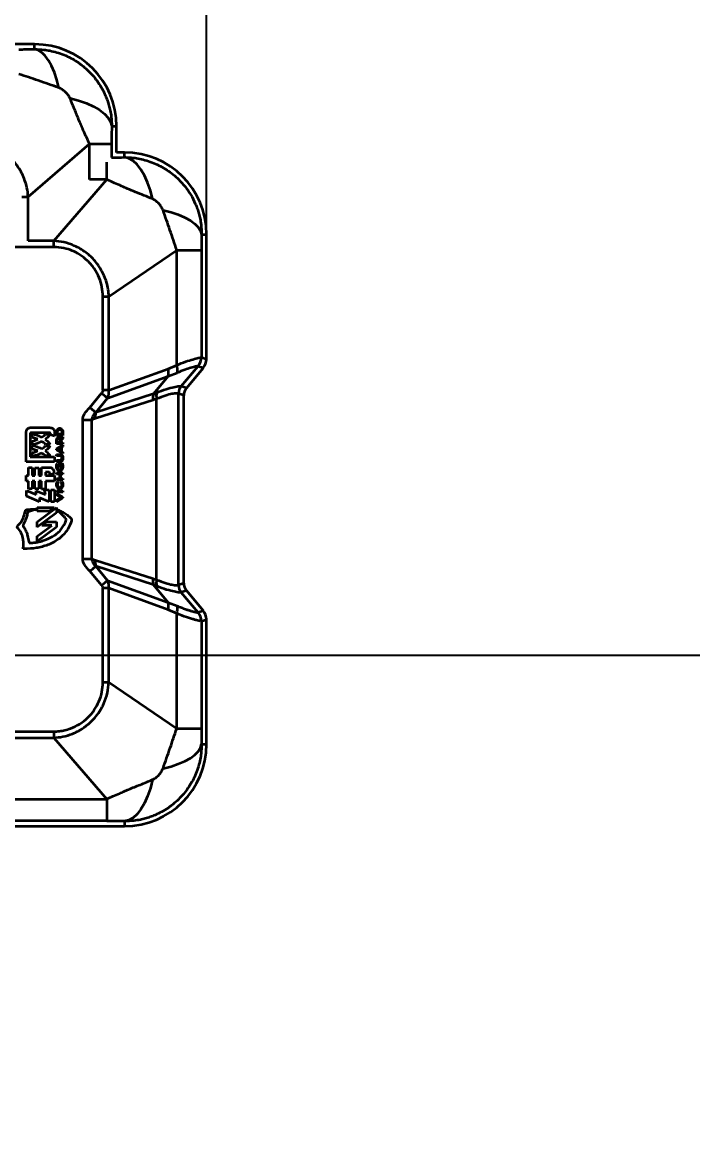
# Model space of a CAD drawing. Header units: millimetres. Extents: x 0 to 420, y 0 to 297.
# Drawn here: x 332.411 to 333.883, y 173.122 to 175.582 of the extents above; entities that cross this region are included whole.
import ezdxf

# ---------------------------------------------------------------- set-up
doc = ezdxf.new("R2010")
doc.units = ezdxf.units.MM
doc.layers.add('尺寸线层', color=150, linetype='Continuous')
doc.styles.add('SLDTEXTSTYLE2', font='TXT', dxfattribs={"width": 0.7})
doc.dimstyles.new('SLDDIMSTYLE0', dxfattribs={"dimtxt": 3.5, "dimasz": 3.302, "dimexe": 0, "dimexo": 0.0625, "dimgap": 0.875, "dimtad": 1, "dimdec": 1, "dimlfac": 100, "dimrnd": 1e-09, "dimzin": 12, "dimdsep": 46, "dimtxsty": 'SLDTEXTSTYLE2', "dimsah": 1, "dimcen": 0.09, "dimadec": 0, "dimazin": 3, "dimtfac": 1, "dimtdec": 3, "dimtofl": 0, "dimtmove": 0, "dimatfit": 3, "dimfxl": 0, "dimfrac": 2, "dimtolj": 1, "dimtzin": 12, "dimarcsym": 0})

# ---------------------------------------------------------------- blocks, each defined once
blk = doc.blocks.new('_D')
at = {"layer": '尺寸线层'}
for p, q in [((291.9431, 202.6412), (364.6876, 202.6412)), ((363.6876, 202.6412), (363.6876, 128.5802)), ((326.1167, 128.5802), (364.6876, 128.5802))]:
    blk.add_line(p, q, dxfattribs=at)
for points in [[(363.6876, 202.6412), (363.1796, 199.3392), (364.1956, 199.3392)], [(363.6876, 128.5802), (364.1956, 131.8822), (363.1796, 131.8822)]]:
    blk.add_solid(points, dxfattribs=at)
at = {"layer": '尺寸线层', "insert": (359.1758, 158.5376), "char_height": 3.5, "attachment_point": 1, "rotation": 90, "style": 'SLDTEXTSTYLE2'}
blk.add_mtext('7406.11', dxfattribs=at)
blk = doc.blocks.new('_D_1')
at = {"layer": '尺寸线层'}
for p, q in [((326.467, 174.1922), (355.2968, 174.1922)), ((354.2968, 174.1922), (354.2968, 152.1922)), ((325.3789, 152.1922), (355.2968, 152.1922))]:
    blk.add_line(p, q, dxfattribs=at)
for points in [[(354.2968, 174.1922), (353.7888, 170.8902), (354.8048, 170.8902)], [(354.2968, 152.1922), (354.8048, 155.4942), (353.7888, 155.4942)]]:
    blk.add_solid(points, dxfattribs=at)
at = {"layer": '尺寸线层', "insert": (349.785, 160.8345), "char_height": 3.5, "attachment_point": 1, "rotation": 90, "style": 'SLDTEXTSTYLE2'}
blk.add_mtext('2200', dxfattribs=at)
blk = doc.blocks.new('_D_7')
at = {"layer": '尺寸线层'}
for p, q in [((70.597, 160.4022), (70.597, 246.1922)), ((332.8156, 175.1167), (332.8156, 246.1922)), ((332.8156, 245.1922), (70.597, 245.1922))]:
    blk.add_line(p, q, dxfattribs=at)
for points in [[(70.597, 245.1922), (73.899, 244.6842), (73.899, 245.7002)], [(332.8156, 245.1922), (329.5136, 245.7002), (329.5136, 244.6842)]]:
    blk.add_solid(points, dxfattribs=at)
at = {"layer": '尺寸线层', "insert": (202.8758, 249.704), "char_height": 3.5, "attachment_point": 1, "style": 'SLDTEXTSTYLE2'}
blk.add_mtext('26221.85', dxfattribs=at)

msp = doc.modelspace()

# ---------------------------------------------------------------- linework, layer by layer
at = {"color": 7, "linetype": 'Continuous', "lineweight": 35}
for p, q in [((332.4383, 175.5342), (332.1642, 175.5342)), ((332.4383, 175.5235), (332.4383, 175.5342)), ((332.6076, 175.3542), (332.6183, 175.3542)), ((332.6183, 175.2967), (332.6183, 175.3542)), ((332.4241, 175.1992), (332.5586, 175.3153)), ((332.5586, 175.237), (332.5586, 175.3153)), ((332.6069, 175.3153), (332.6069, 175.2853)), ((332.6356, 175.2967), (332.6183, 175.2967)), ((332.6356, 175.286), (332.6356, 175.2967)), ((332.5967, 175.237), (332.5967, 175.2751)), ((332.4806, 175.1025), (332.5967, 175.237)), ((332.5967, 175.237), (332.5586, 175.237)), ((332.4102, 175.1992), (332.4241, 175.1992)), ((332.4241, 175.1025), (332.4241, 175.1992)), ((332.4806, 175.1025), (332.4241, 175.1025)), ((332.4806, 175.0886), (332.4806, 175.1025)), ((332.8049, 175.1167), (332.8156, 175.1167)), ((332.8156, 174.8426), (332.8156, 175.1167)), ((332.4806, 175.0886), (332.2681, 175.0886)), ((332.6012, 174.9805), (332.7501, 175.0821)), ((332.7501, 174.8297), (332.7501, 175.0821)), ((332.7501, 175.0821), (332.8044, 175.0821)), ((332.8044, 175.0821), (332.8044, 174.8466)), ((332.5881, 174.7741), (332.5881, 174.9805)), ((332.5881, 174.9805), (332.6012, 174.9805)), ((332.6012, 174.7741), (332.6012, 174.9805)), ((332.7316, 174.8215), (332.7501, 174.8297)), ((332.76, 174.7832), (332.7971, 174.8274)), ((332.7971, 174.8274), (332.7974, 174.8274)), ((332.7974, 174.8274), (332.8086, 174.8233)), ((332.804, 174.8466), (332.8044, 174.8466)), ((332.8044, 174.8466), (332.8156, 174.8426)), ((332.5985, 174.7566), (332.7314, 174.805)), ((332.6012, 174.7741), (332.7316, 174.8215)), ((332.7314, 174.805), (332.699, 174.7663)), ((332.7314, 174.805), (332.7509, 174.8124)), ((332.7714, 174.7791), (332.8086, 174.8233)), ((332.76, 174.7832), (332.76, 174.7832)), ((332.7714, 174.7791), (332.76, 174.7832)), ((332.5594, 174.7367), (332.5854, 174.7676)), ((332.6984, 174.7526), (332.5719, 174.7119)), ((332.699, 174.7663), (332.5725, 174.7257)), ((332.5725, 174.7257), (332.5985, 174.7566)), ((332.706, 174.7553), (332.6984, 174.7526)), ((332.699, 174.7663), (332.7063, 174.7692)), ((332.706, 174.3581), (332.706, 174.7553)), ((332.7541, 174.3462), (332.7541, 174.7672)), ((332.7541, 174.7672), (332.7542, 174.7672)), ((332.7656, 174.763), (332.7542, 174.7672)), ((332.7656, 174.3504), (332.7656, 174.763)), ((332.5594, 174.7367), (332.5725, 174.7257)), ((332.5439, 174.7095), (332.5642, 174.7095)), ((332.5439, 174.4039), (332.5439, 174.7095)), ((332.5719, 174.7119), (332.5642, 174.7095)), ((332.5642, 174.4039), (332.5642, 174.7095)), ((332.42, 174.6168), (332.42, 174.6828)), ((332.4284, 174.6784), (332.4284, 174.6279)), ((332.4294, 174.6922), (332.4724, 174.6922)), ((332.4706, 174.6811), (332.4311, 174.6811)), ((332.4332, 174.6703), (332.4332, 174.6785)), ((332.4622, 174.6776), (332.4724, 174.6776)), ((332.4733, 174.6766), (332.4733, 174.6784)), ((332.4818, 174.6828), (332.4818, 174.6731)), ((332.4863, 174.6748), (332.4863, 174.6819)), ((332.4885, 174.678), (332.4885, 174.6819)), ((332.4981, 174.678), (332.4885, 174.678)), ((332.4981, 174.6822), (332.4981, 174.678)), ((332.5003, 174.6825), (332.5003, 174.6748)), ((332.4332, 174.6545), (332.4332, 174.6627)), ((332.4332, 174.6449), (332.4332, 174.6531)), ((332.4724, 174.6554), (332.4622, 174.6554)), ((332.4818, 174.6731), (332.4733, 174.6766)), ((332.5003, 174.6748), (332.4863, 174.6748)), ((332.4863, 174.6565), (332.4863, 174.6645)), ((332.5003, 174.6565), (332.4863, 174.6565)), ((332.4863, 174.6454), (332.5003, 174.6541)), ((332.4884, 174.6598), (332.4884, 174.664)), ((332.4945, 174.6598), (332.4884, 174.6598)), ((332.4945, 174.6635), (332.4945, 174.6598)), ((332.4959, 174.6677), (332.5003, 174.6722)), ((332.5003, 174.6683), (332.4964, 174.6645)), ((332.4964, 174.6636), (332.4964, 174.6598)), ((332.4964, 174.6598), (332.5003, 174.6598)), ((332.5003, 174.6722), (332.5003, 174.6683)), ((332.5003, 174.6598), (332.5003, 174.6565)), ((332.5003, 174.6541), (332.5003, 174.6508)), ((332.4284, 174.6279), (332.4818, 174.6279)), ((332.4332, 174.6291), (332.4332, 174.6372)), ((332.4622, 174.6522), (332.4724, 174.6522)), ((332.4724, 174.63), (332.4622, 174.63)), ((332.4818, 174.6279), (332.4818, 174.6168)), ((332.4863, 174.6437), (332.4863, 174.6454)), ((332.5003, 174.635), (332.4863, 174.6437)), ((332.4863, 174.6335), (332.4947, 174.6335)), ((332.4863, 174.6303), (332.4863, 174.6335)), ((332.4941, 174.6303), (332.4863, 174.6303)), ((332.4898, 174.6446), (332.4952, 174.6478)), ((332.4952, 174.6414), (332.4898, 174.6446)), ((332.4952, 174.6478), (332.4952, 174.6414)), ((332.5003, 174.6508), (332.4972, 174.6489)), ((332.4972, 174.6489), (332.4972, 174.6402)), ((332.4972, 174.6402), (332.5003, 174.6384)), ((332.5003, 174.6384), (332.5003, 174.635)), ((332.4818, 174.6168), (332.42, 174.6168)), ((332.4245, 174.6048), (332.4329, 174.6048)), ((332.4245, 174.5868), (332.4245, 174.6048)), ((332.4329, 174.6048), (332.4329, 174.5868)), ((332.439, 174.604), (332.4477, 174.604)), ((332.439, 174.5868), (332.439, 174.604)), ((332.4477, 174.604), (332.4477, 174.5868)), ((332.4535, 174.6048), (332.471, 174.6048)), ((332.4535, 174.5868), (332.4535, 174.6048)), ((332.4863, 174.6206), (332.4941, 174.6206)), ((332.4863, 174.6174), (332.4863, 174.6206)), ((332.4947, 174.6174), (332.4863, 174.6174)), ((332.4882, 174.6134), (332.4899, 174.6113)), ((332.4934, 174.614), (332.4984, 174.614)), ((332.4934, 174.6056), (332.4934, 174.614)), ((332.4954, 174.6056), (332.4934, 174.6056)), ((332.4954, 174.6108), (332.4954, 174.6056)), ((332.4972, 174.6108), (332.4954, 174.6108)), ((332.4196, 174.5868), (332.4245, 174.5868)), ((332.4196, 174.5749), (332.4196, 174.5868)), ((332.4329, 174.5868), (332.439, 174.5868)), ((332.4477, 174.5868), (332.4535, 174.5868)), ((332.4619, 174.5941), (332.4619, 174.5868)), ((332.4695, 174.5941), (332.4619, 174.5941)), ((332.4619, 174.5868), (332.4818, 174.5868)), ((332.4803, 174.5917), (332.4719, 174.588)), ((332.4719, 174.588), (332.4719, 174.5915)), ((332.4803, 174.5955), (332.4803, 174.5917)), ((332.4818, 174.5868), (332.4818, 174.5749)), ((332.4863, 174.5929), (332.5003, 174.5929)), ((332.4863, 174.5897), (332.4863, 174.5929)), ((332.4933, 174.5897), (332.4863, 174.5897)), ((332.4863, 174.5774), (332.4863, 174.5805)), ((332.4863, 174.5805), (332.4933, 174.5805)), ((332.4933, 174.5805), (332.4933, 174.5897)), ((332.4953, 174.5897), (332.4953, 174.5805)), ((332.5003, 174.5897), (332.4953, 174.5897)), ((332.4953, 174.5805), (332.5003, 174.5805)), ((332.5003, 174.5929), (332.5003, 174.5897)), ((332.5003, 174.5805), (332.5003, 174.5774)), ((332.4245, 174.5749), (332.4196, 174.5749)), ((332.4245, 174.5579), (332.4245, 174.5749)), ((332.4329, 174.5579), (332.4245, 174.5579)), ((332.4329, 174.5749), (332.4329, 174.5579)), ((332.439, 174.5749), (332.4329, 174.5749)), ((332.439, 174.558), (332.439, 174.5749)), ((332.4477, 174.558), (332.439, 174.558)), ((332.4477, 174.5749), (332.4477, 174.558)), ((332.4535, 174.5749), (332.4477, 174.5749)), ((332.4535, 174.5572), (332.4535, 174.5749)), ((332.4619, 174.5572), (332.4535, 174.5572)), ((332.4599, 174.5553), (332.4701, 174.5553)), ((332.4622, 174.5451), (332.4599, 174.5553)), ((332.4619, 174.5749), (332.4619, 174.5572)), ((332.4818, 174.5749), (332.4619, 174.5749)), ((332.4701, 174.5553), (332.4701, 174.5293)), ((332.4741, 174.5553), (332.4818, 174.5553)), ((332.4741, 174.5293), (332.4741, 174.5553)), ((332.4818, 174.5553), (332.4818, 174.5293)), ((332.5003, 174.5774), (332.4863, 174.5774)), ((332.4889, 174.5743), (332.4904, 174.5718)), ((332.4962, 174.5718), (332.4978, 174.5743)), ((332.4201, 174.5413), (332.4201, 174.5539)), ((332.4201, 174.5539), (332.4414, 174.5451)), ((332.4492, 174.5293), (332.4201, 174.5413)), ((332.4414, 174.5536), (332.4622, 174.5451)), ((332.4414, 174.5451), (332.4414, 174.5536)), ((332.4492, 174.5381), (332.4492, 174.5293)), ((332.4701, 174.5293), (332.4492, 174.5381)), ((332.4863, 174.5536), (332.5003, 174.5536)), ((332.4863, 174.5504), (332.4863, 174.5536)), ((332.5003, 174.5504), (332.4863, 174.5504)), ((332.4863, 174.5478), (332.5003, 174.5391)), ((332.4863, 174.5442), (332.4863, 174.5478)), ((332.4963, 174.5384), (332.4863, 174.5442)), ((332.4863, 174.5325), (332.4963, 174.5384)), ((332.5003, 174.5376), (332.4863, 174.529)), ((332.4863, 174.529), (332.4863, 174.5325)), ((332.5003, 174.5536), (332.5003, 174.5504)), ((332.5003, 174.5391), (332.5003, 174.5376)), ((332.4437, 174.5167), (332.481, 174.5167)), ((332.4437, 174.5088), (332.4437, 174.5167)), ((332.4437, 174.4852), (332.4863, 174.5167)), ((332.4703, 174.5088), (332.4437, 174.5088)), ((332.4863, 174.5049), (332.4437, 174.4733)), ((332.481, 174.5167), (332.4703, 174.5088)), ((332.4818, 174.5293), (332.4741, 174.5293)), ((332.4863, 174.5167), (332.4863, 174.5049)), ((332.4437, 174.4733), (332.4437, 174.4852)), ((332.4544, 174.4773), (332.465, 174.4852)), ((332.465, 174.4852), (332.4863, 174.4852)), ((332.4863, 174.4852), (332.4863, 174.4733)), ((332.4437, 174.4536), (332.4757, 174.4773)), ((332.4863, 174.4733), (332.4437, 174.4417)), ((332.4757, 174.4773), (332.4544, 174.4773)), ((332.4437, 174.4417), (332.4437, 174.4536)), ((332.5439, 174.4039), (332.5642, 174.4039)), ((332.5642, 174.4039), (332.5719, 174.4014)), ((332.5719, 174.4014), (332.6984, 174.3608)), ((332.5985, 174.3567), (332.5725, 174.3877)), ((332.699, 174.347), (332.5725, 174.3877)), ((332.5854, 174.3458), (332.5594, 174.3767)), ((332.6984, 174.3608), (332.706, 174.3581)), ((332.5881, 174.1328), (332.5881, 174.3393)), ((332.6012, 174.3393), (332.5881, 174.3393)), ((332.5985, 174.3567), (332.7314, 174.3083)), ((332.6012, 174.1328), (332.6012, 174.3393)), ((332.7316, 174.2919), (332.6012, 174.3393)), ((332.7314, 174.3083), (332.699, 174.347)), ((332.7063, 174.3441), (332.699, 174.347)), ((332.7541, 174.3462), (332.7542, 174.3462)), ((332.7656, 174.3504), (332.7542, 174.3462)), ((332.7714, 174.3343), (332.76, 174.3302)), ((332.8086, 174.29), (332.7714, 174.3343)), ((332.7314, 174.3083), (332.7509, 174.3009)), ((332.76, 174.3302), (332.76, 174.3301)), ((332.7971, 174.286), (332.76, 174.3302)), ((332.7501, 174.2837), (332.7316, 174.2919)), ((332.7501, 174.0313), (332.7501, 174.2837)), ((332.7974, 174.286), (332.7971, 174.286)), ((332.8086, 174.29), (332.7974, 174.286)), ((332.8044, 174.2667), (332.804, 174.2667)), ((332.8044, 174.2667), (332.8156, 174.2708)), ((332.8044, 174.2667), (332.8044, 174.0313)), ((332.8156, 173.9967), (332.8156, 174.2708)), ((332.5881, 174.1328), (332.6012, 174.1328)), ((332.6012, 174.1328), (332.7501, 174.0313)), ((332.2781, 174.0248), (332.4806, 174.0248)), ((332.4806, 174.0248), (332.4806, 174.0109)), ((332.7501, 174.0313), (332.8044, 174.0313)), ((332.2781, 174.0109), (332.4806, 174.0109)), ((332.4806, 174.0109), (332.5967, 173.8764)), ((332.8049, 173.9967), (332.8156, 173.9967)), ((332.3485, 173.8764), (332.5967, 173.8764)), ((332.3651, 173.8167), (332.6356, 173.8167)), ((332.5967, 173.8281), (332.3693, 173.8281)), ((332.6356, 173.8274), (332.6356, 173.8167))]:
    msp.add_line(p, q, dxfattribs=at)
at = {"color": 7, "linetype": 'Continuous', "lineweight": 35, "flags": 128}
for points in [[(332.4914, 175.4387), (332.4869, 175.4563), (332.4816, 175.4723), (332.4755, 175.4866), (332.4689, 175.4988), (332.4617, 175.5087), (332.4541, 175.5162), (332.4463, 175.5212), (332.4383, 175.5235)], [(332.516, 175.4158), (332.5349, 175.4109), (332.5522, 175.4049), (332.5676, 175.3979), (332.5809, 175.3902), (332.5916, 175.3818), (332.5998, 175.3729), (332.6051, 175.3636), (332.6076, 175.3542)], [(332.6972, 175.1944), (332.6923, 175.2133), (332.6863, 175.2306), (332.6793, 175.246), (332.6716, 175.2592), (332.6632, 175.27), (332.6543, 175.2782), (332.645, 175.2835), (332.6356, 175.286)], [(332.7201, 175.1698), (332.7377, 175.1653), (332.7537, 175.16), (332.768, 175.1539), (332.7802, 175.1472), (332.7901, 175.1401), (332.7976, 175.1325), (332.8026, 175.1247), (332.8049, 175.1167)], [(332.7201, 173.9436), (332.7377, 173.9481), (332.7537, 173.9534), (332.768, 173.9595), (332.7802, 173.9661), (332.7901, 173.9733), (332.7976, 173.9809), (332.8026, 173.9887), (332.8049, 173.9967)], [(332.6972, 173.919), (332.6923, 173.9001), (332.6863, 173.8828), (332.6793, 173.8674), (332.6716, 173.8541), (332.6632, 173.8434), (332.6543, 173.8352), (332.645, 173.8299), (332.6356, 173.8274)]]:
    msp.add_lwpolyline(points, dxfattribs=at)
at = {"color": 7, "linetype": 'Continuous', "lineweight": 35}
for centre, radius, start, end in [((332.4383, 175.3542), 0.18, 360, 90), ((332.6356, 175.1167), 0.18, 0, 90), ((332.7187, 174.8196), 0.033, 347.4981, 17.8428), ((332.774, 174.8466), 0.03, 320.2501, 0.141), ((332.7744, 174.8467), 0.03, 320.0586, 359.9414), ((332.6961, 174.8136), 0.0363, 346.4299, 12.6632), ((332.7791, 174.7672), 0.025, 140.0357, 179.9067), ((332.7792, 174.7671), 0.025, 140.0586, 179.9414), ((332.728, 174.7583), 0.0302, 164.4497, 190.7966), ((332.7345, 174.7617), 0.0292, 164.9938, 192.6645), ((332.6015, 174.7176), 0.0302, 164.4498, 190.7965), ((332.6015, 174.3958), 0.0302, 169.2033, 195.5504), ((332.728, 174.3551), 0.0302, 169.2034, 195.5503), ((332.7345, 174.3517), 0.0292, 167.3355, 195.0062), ((332.7791, 174.3462), 0.025, 180.0933, 219.9643), ((332.7792, 174.3462), 0.025, 180.0586, 219.9414), ((332.6961, 174.2998), 0.0363, 347.3368, 13.5701), ((332.7187, 174.2938), 0.033, 342.1572, 12.5019), ((332.774, 174.2668), 0.03, 359.859, 39.7499), ((332.7744, 174.2667), 0.03, 0.0586, 39.9414), ((332.6356, 173.9967), 0.18, 270, 0)]:
    msp.add_arc(centre, radius, start, end, dxfattribs=at)
for centre, major_axis, start_param, end_param in [((332.7855, 174.8426), (0.0282, -0.0103), 5.934618, 6.631752), ((332.7906, 174.763), (0.0235, -0.0086), 2.793026, 3.49016), ((332.7906, 174.3504), (-0.0235, -0.0086), 5.934618, 6.631752), ((332.7855, 174.2708), (-0.0282, -0.0103), 2.793026, 3.49016)]:
    msp.add_ellipse(centre, major_axis=major_axis, ratio=0.998448, start_param=start_param, end_param=end_param, dxfattribs=at)
for points, knots in [([(332.4037, 175.523), (332.4064, 175.5231), (332.4131, 175.5231), (332.4248, 175.5233), (332.4334, 175.5234), (332.4383, 175.5235)], [0, 0, 0, 0, 0.2265988, 0.561025, 1, 1, 1, 1]), ([(332.4383, 175.5235), (332.4451, 175.5233), (332.4563, 175.5229), (332.4725, 175.5203), (332.4873, 175.5166), (332.5079, 175.5093), (332.5322, 175.4965), (332.5576, 175.4759), (332.5787, 175.4509), (332.5912, 175.4282), (332.5981, 175.4108), (332.6015, 175.3999), (332.6044, 175.3879), (332.607, 175.3727), (332.6074, 175.361), (332.6076, 175.3542)], [0, 0, 0, 0, 0.076443, 0.126237, 0.185346, 0.248673, 0.371897, 0.493418, 0.615548, 0.739261, 0.783292, 0.826338, 0.868398, 0.923222, 1, 1, 1, 1]), ([(332.4914, 175.4387), (332.4764, 175.444), (332.4471, 175.4543), (332.4179, 175.464), (332.4037, 175.4687)], [0, 0, 0, 0, 0.513929, 1, 1, 1, 1]), ([(332.516, 175.4158), (332.5148, 175.4181), (332.5122, 175.4231), (332.5062, 175.4295), (332.4993, 175.4351), (332.4939, 175.4375), (332.4914, 175.4387)], [0, 0, 0, 0, 0.228464, 0.490672, 0.757738, 1, 1, 1, 1]), ([(332.5586, 175.3153), (332.5566, 175.3198), (332.5526, 175.3289), (332.5469, 175.3416), (332.5419, 175.3531), (332.5354, 175.3682), (332.5267, 175.3894), (332.5197, 175.4068), (332.516, 175.4158)], [0, 0, 0, 0, 0.140816, 0.284488, 0.382285, 0.482496, 0.729213, 1, 1, 1, 1]), ([(332.6076, 175.3542), (332.6074, 175.3452), (332.6071, 175.3341), (332.607, 175.3213), (332.6069, 175.3174), (332.6069, 175.3159), (332.6069, 175.3153)], [0, 0, 0, 0, 0.712288, 0.891315, 0.960245, 1, 1, 1, 1]), ([(332.4241, 175.1992), (332.4235, 175.2058), (332.4221, 175.2196), (332.4163, 175.2379), (332.4086, 175.2545), (332.3996, 175.2685), (332.3889, 175.281), (332.3767, 175.2922), (332.3634, 175.3016), (332.3461, 175.3106), (332.3258, 175.3176), (332.3098, 175.3191), (332.3022, 175.3198)], [0, 0, 0, 0, 0.105818, 0.221247, 0.303726, 0.397637, 0.486458, 0.56599, 0.660847, 0.744444, 0.877991, 1, 1, 1, 1]), ([(332.6067, 175.3153), (332.6067, 175.3154), (332.6068, 175.3155), (332.6068, 175.3162), (332.6069, 175.317), (332.6069, 175.3175)], [0, 0, 0, 0, 0.207126, 0.438229, 1, 1, 1, 1]), ([(332.5586, 175.3153), (332.5653, 175.3153), (332.5789, 175.3153), (332.5936, 175.3153), (332.6038, 175.3153), (332.6059, 175.3153), (332.6069, 175.3153)], [0, 0, 0, 0, 0.247804, 0.5, 0.752196, 1, 1, 1, 1]), ([(332.6071, 175.2854), (332.6072, 175.2854), (332.6172, 175.2855), (332.6264, 175.2858), (332.6356, 175.286)], [0, 0, 0, 0, 0.011322, 1, 1, 1, 1]), ([(332.6356, 175.286), (332.6421, 175.2858), (332.6533, 175.2854), (332.6696, 175.2828), (332.6846, 175.2791), (332.7052, 175.2718), (332.7295, 175.2589), (332.7521, 175.2407), (332.769, 175.2218), (332.7814, 175.2038), (332.7899, 175.1873), (332.7954, 175.1733), (332.7988, 175.1623), (332.8017, 175.1505), (332.8043, 175.1354), (332.8047, 175.1237), (332.8049, 175.1167)], [0, 0, 0, 0, 0.073966, 0.126209, 0.185583, 0.248629, 0.372147, 0.493376, 0.574928, 0.656955, 0.739459, 0.783742, 0.826761, 0.868517, 0.920624, 1, 1, 1, 1]), ([(332.6972, 175.1944), (332.6908, 175.197), (332.6784, 175.202), (332.6601, 175.2095), (332.6436, 175.2163), (332.6282, 175.223), (332.6128, 175.2298), (332.6023, 175.2345), (332.5967, 175.237)], [0, 0, 0, 0, 0.191169, 0.37068, 0.538766, 0.672129, 0.825955, 1, 1, 1, 1]), ([(332.7201, 175.1698), (332.7189, 175.1723), (332.7165, 175.1776), (332.7109, 175.1846), (332.7045, 175.1906), (332.6995, 175.1932), (332.6972, 175.1944)], [0, 0, 0, 0, 0.242294, 0.509366, 0.771567, 1, 1, 1, 1]), ([(332.7501, 175.0821), (332.7453, 175.0968), (332.7355, 175.126), (332.7252, 175.1553), (332.7201, 175.1698)], [0, 0, 0, 0, 0.502691, 1, 1, 1, 1]), ([(332.6012, 174.9805), (332.6009, 174.9856), (332.6, 174.996), (332.5965, 175.0112), (332.5901, 175.0288), (332.5793, 175.0482), (332.565, 175.0651), (332.5508, 175.0772), (332.5384, 175.0854), (332.5225, 175.0935), (332.5032, 175.1002), (332.4879, 175.1017), (332.4806, 175.1025)], [0, 0, 0, 0, 0.080728, 0.166845, 0.247263, 0.380655, 0.517772, 0.598864, 0.677745, 0.754478, 0.883127, 1, 1, 1, 1]), ([(332.8049, 175.1167), (332.8048, 175.1119), (332.8047, 175.1035), (332.8045, 175.0918), (332.8045, 175.085), (332.8044, 175.0821)], [0, 0, 0, 0, 0.426106, 0.75777, 1, 1, 1, 1]), ([(332.5881, 174.9805), (332.5877, 174.9873), (332.5869, 175.0012), (332.5804, 175.022), (332.5716, 175.0384), (332.5622, 175.0506), (332.5521, 175.0613), (332.5384, 175.072), (332.5209, 175.0811), (332.5017, 175.0873), (332.488, 175.0881), (332.4806, 175.0886)], [0, 0, 0, 0, 0.120461, 0.246403, 0.382818, 0.450919, 0.519058, 0.644752, 0.756806, 0.869265, 1, 1, 1, 1]), ([(332.7501, 174.8297), (332.757, 174.8324), (332.7704, 174.8376), (332.7866, 174.8424), (332.7991, 174.8456), (332.8024, 174.8463), (332.804, 174.8466)], [0, 0, 0, 0, 0.238868, 0.471709, 0.726257, 1, 1, 1, 1]), ([(332.7971, 174.8274), (332.7957, 174.8271), (332.7929, 174.8265), (332.7821, 174.8239), (332.7683, 174.8197), (332.7567, 174.8149), (332.7509, 174.8124)], [0, 0, 0, 0, 0.27715, 0.53382, 0.766156, 1, 1, 1, 1]), ([(332.7063, 174.7692), (332.7135, 174.772), (332.7279, 174.7776), (332.7446, 174.7817), (332.7564, 174.7837), (332.7588, 174.7834), (332.76, 174.7832)], [0, 0, 0, 0, 0.247618, 0.49308, 0.751102, 1, 1, 1, 1]), ([(332.5881, 174.7741), (332.588, 174.7735), (332.5879, 174.7724), (332.5872, 174.7701), (332.5861, 174.7686), (332.5854, 174.7676)], [0, 0, 0, 0, 0.232062, 0.478453, 1, 1, 1, 1]), ([(332.5985, 174.7566), (332.5977, 174.7573), (332.5962, 174.7585), (332.5929, 174.7613), (332.5893, 174.7643), (332.5866, 174.7665), (332.5854, 174.7676)], [0, 0, 0, 0, 0.245847, 0.499999, 0.754151, 1, 1, 1, 1]), ([(332.6012, 174.7741), (332.5992, 174.7741), (332.5953, 174.7741), (332.5904, 174.7741), (332.5881, 174.7741)], [0, 0, 0, 0, 0.5069628, 1, 1, 1, 1]), ([(332.5985, 174.7566), (332.5995, 174.7592), (332.6017, 174.7646), (332.6014, 174.7708), (332.6012, 174.7741)], [0, 0, 0, 0, 0.4664929, 1, 1, 1, 1]), ([(332.7541, 174.7672), (332.753, 174.7674), (332.7508, 174.7678), (332.7403, 174.7664), (332.7257, 174.7631), (332.7125, 174.7579), (332.706, 174.7553)], [0, 0, 0, 0, 0.262701, 0.501004, 0.750686, 1, 1, 1, 1]), ([(332.5439, 174.7095), (332.5441, 174.7117), (332.5445, 174.7164), (332.5493, 174.7262), (332.5552, 174.7323), (332.5594, 174.7367)], [0, 0, 0, 0, 0.209288, 0.438923, 1, 1, 1, 1]), ([(332.5642, 174.7095), (332.5648, 174.7122), (332.5658, 174.7165), (332.5688, 174.722), (332.5712, 174.7244), (332.5725, 174.7257)], [0, 0, 0, 0, 0.452149, 0.705537, 1, 1, 1, 1]), ([(332.42, 174.6828), (332.4201, 174.6839), (332.4203, 174.686), (332.422, 174.6889), (332.4244, 174.691), (332.427, 174.6921), (332.4287, 174.6922), (332.4294, 174.6922)], [0, 0, 0, 0, 0.220827, 0.440436, 0.651052, 0.864309, 1, 1, 1, 1]), ([(332.4311, 174.6811), (332.4308, 174.6811), (332.4302, 174.681), (332.4294, 174.6806), (332.4288, 174.6799), (332.4285, 174.6791), (332.4285, 174.6786), (332.4284, 174.6784)], [0, 0, 0, 0, 0.215909, 0.431679, 0.642748, 0.836136, 1, 1, 1, 1]), ([(332.4332, 174.6785), (332.4348, 174.6781), (332.4392, 174.6772), (332.4463, 174.6749), (332.4515, 174.6724), (332.4541, 174.6712)], [0, 0, 0, 0, 0.22528, 0.610558, 1, 1, 1, 1]), ([(332.4541, 174.6712), (332.4555, 174.6721), (332.4576, 174.6736), (332.4603, 174.6758), (332.4616, 174.677), (332.4622, 174.6776)], [0, 0, 0, 0, 0.4812231, 0.7400913, 1, 1, 1, 1]), ([(332.4724, 174.6776), (332.4715, 174.6763), (332.4695, 174.6735), (332.4658, 174.6698), (332.4631, 174.6676), (332.4617, 174.6665)], [0, 0, 0, 0, 0.322508, 0.65906, 1, 1, 1, 1]), ([(332.4733, 174.6784), (332.4733, 174.6787), (332.4732, 174.6794), (332.4727, 174.6803), (332.472, 174.6808), (332.4713, 174.6811), (332.4708, 174.6811), (332.4706, 174.6811)], [0, 0, 0, 0, 0.23459, 0.46963, 0.6837, 0.878789, 1, 1, 1, 1]), ([(332.4724, 174.6922), (332.4735, 174.6921), (332.4756, 174.6919), (332.4784, 174.6902), (332.4805, 174.6879), (332.4816, 174.6852), (332.4817, 174.6835), (332.4818, 174.6828)], [0, 0, 0, 0, 0.217033, 0.432668, 0.640579, 0.859649, 1, 1, 1, 1]), ([(332.4863, 174.6819), (332.4864, 174.6827), (332.4867, 174.6849), (332.4882, 174.6878), (332.4901, 174.6899), (332.4917, 174.6909), (332.4932, 174.6913), (332.4946, 174.691), (332.4965, 174.6901), (332.4985, 174.688), (332.5, 174.6853), (332.5002, 174.6832), (332.5003, 174.6825)], [0, 0, 0, 0, 0.103068, 0.272975, 0.380129, 0.450745, 0.504132, 0.557726, 0.630958, 0.750137, 0.907593, 1, 1, 1, 1]), ([(332.4885, 174.6819), (332.4886, 174.6824), (332.4888, 174.6839), (332.4898, 174.6858), (332.4911, 174.6872), (332.4923, 174.6878), (332.4933, 174.688), (332.4944, 174.6878), (332.4957, 174.6871), (332.497, 174.6857), (332.4979, 174.6839), (332.4981, 174.6827), (332.4981, 174.6822)], [0, 0, 0, 0, 0.107522, 0.269023, 0.38047, 0.452163, 0.50862, 0.565188, 0.646662, 0.775363, 0.910485, 1, 1, 1, 1]), ([(332.4452, 174.6665), (332.4436, 174.6671), (332.4409, 174.6682), (332.4369, 174.6696), (332.4344, 174.6701), (332.4332, 174.6703)], [0, 0, 0, 0, 0.3958448, 0.6967928, 1, 1, 1, 1]), ([(332.4332, 174.6627), (332.4348, 174.6631), (332.4377, 174.6637), (332.4416, 174.6651), (332.444, 174.666), (332.4452, 174.6665)], [0, 0, 0, 0, 0.397481, 0.698479, 1, 1, 1, 1]), ([(332.4541, 174.6618), (332.4526, 174.661), (332.4485, 174.6591), (332.4416, 174.6564), (332.436, 174.6551), (332.4332, 174.6545)], [0, 0, 0, 0, 0.225097, 0.610128, 1, 1, 1, 1]), ([(332.4332, 174.6531), (332.4348, 174.6528), (332.4392, 174.6518), (332.4463, 174.6495), (332.4515, 174.647), (332.4541, 174.6458)], [0, 0, 0, 0, 0.225279, 0.610555, 1, 1, 1, 1]), ([(332.4622, 174.6554), (332.461, 174.6565), (332.4591, 174.6583), (332.4563, 174.6603), (332.4548, 174.6613), (332.4541, 174.6618)], [0, 0, 0, 0, 0.484106, 0.741689, 1, 1, 1, 1]), ([(332.4617, 174.6665), (332.463, 174.6654), (332.4657, 174.6633), (332.4693, 174.6597), (332.4714, 174.6568), (332.4724, 174.6554)], [0, 0, 0, 0, 0.323586, 0.659323, 1, 1, 1, 1]), ([(332.4863, 174.6645), (332.4864, 174.6653), (332.4866, 174.6671), (332.4878, 174.6693), (332.4891, 174.6708), (332.4902, 174.6715), (332.4913, 174.6717), (332.4924, 174.6715), (332.4938, 174.6707), (332.4952, 174.6695), (332.4957, 174.6682), (332.4959, 174.6677)], [0, 0, 0, 0, 0.1479738, 0.3534631, 0.4502059, 0.5301426, 0.5919075, 0.6536295, 0.7509391, 0.887099, 1, 1, 1, 1]), ([(332.4884, 174.664), (332.4884, 174.6644), (332.4885, 174.6652), (332.4889, 174.666), (332.4892, 174.6665), (332.4895, 174.6669), (332.4898, 174.6673), (332.4902, 174.6677), (332.4907, 174.6681), (332.4912, 174.6682), (332.4916, 174.6682), (332.4919, 174.6682), (332.4923, 174.668), (332.4927, 174.6677), (332.493, 174.6674), (332.4932, 174.667), (332.4935, 174.6667), (332.4937, 174.6663), (332.4939, 174.666), (332.494, 174.6656), (332.4942, 174.6652), (332.4943, 174.6648), (332.4944, 174.6644), (332.4945, 174.664), (332.4945, 174.6636), (332.4945, 174.6635)], [0, 0, 0, 0, 0.104931, 0.188559, 0.230252, 0.271948, 0.313654, 0.355384, 0.425825, 0.468883, 0.490273, 0.510955, 0.563746, 0.591003, 0.644663, 0.671402, 0.698138, 0.751654, 0.778385, 0.805115, 0.858613, 0.885344, 0.912077, 0.955815, 1, 1, 1, 1]), ([(332.4964, 174.6645), (332.4964, 174.6644), (332.4964, 174.6643), (332.4964, 174.664), (332.4964, 174.6637), (332.4964, 174.6636)], [0, 0, 0, 0, 0.253407, 0.506797, 1, 1, 1, 1]), ([(332.4452, 174.6411), (332.4436, 174.6417), (332.4409, 174.6428), (332.4369, 174.6441), (332.4344, 174.6446), (332.4332, 174.6449)], [0, 0, 0, 0, 0.396668, 0.697235, 1, 1, 1, 1]), ([(332.4332, 174.6372), (332.4348, 174.6376), (332.4377, 174.6382), (332.4416, 174.6397), (332.444, 174.6406), (332.4452, 174.6411)], [0, 0, 0, 0, 0.397021, 0.698347, 1, 1, 1, 1]), ([(332.4541, 174.6364), (332.4526, 174.6357), (332.4485, 174.6337), (332.4416, 174.631), (332.436, 174.6297), (332.4332, 174.6291)], [0, 0, 0, 0, 0.225098, 0.610129, 1, 1, 1, 1]), ([(332.4541, 174.6458), (332.4555, 174.6467), (332.4576, 174.6482), (332.4603, 174.6503), (332.4616, 174.6516), (332.4622, 174.6522)], [0, 0, 0, 0, 0.48414, 0.741719, 1, 1, 1, 1]), ([(332.4622, 174.63), (332.461, 174.6311), (332.4591, 174.6328), (332.4563, 174.6349), (332.4548, 174.6359), (332.4541, 174.6364)], [0, 0, 0, 0, 0.482099, 0.740834, 1, 1, 1, 1]), ([(332.4724, 174.6522), (332.4715, 174.6508), (332.4695, 174.648), (332.4658, 174.6443), (332.4631, 174.6422), (332.4617, 174.6411)], [0, 0, 0, 0, 0.323845, 0.659773, 1, 1, 1, 1]), ([(332.4617, 174.6411), (332.463, 174.6401), (332.4657, 174.638), (332.4694, 174.6343), (332.4714, 174.6314), (332.4724, 174.63)], [0, 0, 0, 0, 0.322168, 0.658364, 1, 1, 1, 1]), ([(332.4941, 174.6206), (332.4945, 174.6206), (332.4952, 174.6207), (332.4964, 174.6214), (332.4975, 174.6226), (332.4982, 174.6243), (332.4983, 174.6261), (332.4978, 174.6277), (332.4969, 174.6291), (332.4957, 174.63), (332.4948, 174.6303), (332.4942, 174.6303), (332.4941, 174.6303)], [0, 0, 0, 0, 0.075155, 0.16832, 0.291124, 0.415852, 0.54785, 0.661465, 0.788026, 0.890381, 0.967538, 1, 1, 1, 1]), ([(332.4947, 174.6335), (332.4951, 174.6335), (332.4962, 174.6334), (332.4977, 174.6325), (332.4991, 174.6312), (332.5002, 174.629), (332.5005, 174.6258), (332.5004, 174.6226), (332.4993, 174.6199), (332.4978, 174.6184), (332.4962, 174.6175), (332.4951, 174.6174), (332.4947, 174.6174)], [0, 0, 0, 0, 0.057396, 0.142461, 0.228893, 0.320305, 0.471061, 0.658867, 0.756094, 0.853964, 0.944424, 1, 1, 1, 1]), ([(332.471, 174.6048), (332.472, 174.6047), (332.4742, 174.6045), (332.477, 174.6029), (332.4791, 174.6005), (332.4802, 174.5979), (332.4803, 174.5961), (332.4803, 174.5955)], [0, 0, 0, 0, 0.2182785, 0.4351494, 0.6441626, 0.864466, 1, 1, 1, 1]), ([(332.4984, 174.614), (332.4992, 174.6125), (332.5006, 174.6098), (332.5006, 174.605), (332.4991, 174.6011), (332.4972, 174.5983), (332.4955, 174.5968), (332.4942, 174.5962), (332.493, 174.5961), (332.4917, 174.5965), (332.49, 174.5976), (332.4879, 174.6003), (332.4863, 174.604), (332.486, 174.6082), (332.4869, 174.6113), (332.4879, 174.6128), (332.4882, 174.6134)], [0, 0, 0, 0, 0.120432, 0.213162, 0.331684, 0.413005, 0.455865, 0.488872, 0.514902, 0.540892, 0.583063, 0.658706, 0.781016, 0.867724, 0.954736, 1, 1, 1, 1]), ([(332.4899, 174.6113), (332.4894, 174.6106), (332.4886, 174.6092), (332.4883, 174.6067), (332.4888, 174.6041), (332.4898, 174.602), (332.491, 174.6005), (332.4921, 174.5997), (332.4931, 174.5994), (332.494, 174.5995), (332.4952, 174.6), (332.4966, 174.6014), (332.4978, 174.6036), (332.4985, 174.6064), (332.4982, 174.6088), (332.4975, 174.6102), (332.4972, 174.6108)], [0, 0, 0, 0, 0.08987, 0.176538, 0.263027, 0.362446, 0.423179, 0.470099, 0.500982, 0.532068, 0.57022, 0.633522, 0.742023, 0.836258, 0.931198, 1, 1, 1, 1]), ([(332.4719, 174.5915), (332.4719, 174.5918), (332.4718, 174.5924), (332.4715, 174.5932), (332.4709, 174.5938), (332.4702, 174.5941), (332.4697, 174.5941), (332.4695, 174.5941)], [0, 0, 0, 0, 0.272758, 0.457842, 0.644353, 0.8509, 1, 1, 1, 1]), ([(332.4978, 174.5743), (332.4985, 174.5734), (332.5, 174.5714), (332.5007, 174.5679), (332.5001, 174.564), (332.4986, 174.5608), (332.4966, 174.5584), (332.4951, 174.5573), (332.4937, 174.5569), (332.4923, 174.557), (332.4907, 174.5578), (332.4887, 174.5598), (332.4868, 174.5632), (332.4859, 174.5673), (332.4866, 174.571), (332.4878, 174.5732), (332.4887, 174.5742), (332.4889, 174.5743)], [0, 0, 0, 0, 0.08519, 0.168963, 0.246186, 0.360946, 0.418211, 0.462463, 0.491745, 0.521214, 0.557381, 0.617071, 0.720017, 0.827682, 0.905205, 0.982624, 1, 1, 1, 1]), ([(332.4904, 174.5718), (332.4899, 174.5713), (332.4889, 174.5701), (332.4883, 174.5679), (332.4885, 174.5654), (332.4895, 174.5631), (332.4908, 174.5614), (332.492, 174.5606), (332.493, 174.5603), (332.494, 174.5603), (332.4952, 174.5609), (332.4966, 174.5622), (332.4978, 174.5645), (332.4984, 174.5671), (332.4979, 174.5695), (332.4971, 174.571), (332.4964, 174.5717), (332.4962, 174.5718)], [0, 0, 0, 0, 0.079836, 0.158698, 0.232948, 0.337554, 0.41275, 0.456024, 0.489191, 0.522624, 0.56103, 0.622793, 0.723203, 0.826712, 0.901133, 0.975506, 1, 1, 1, 1]), ([(332.3987, 174.4743), (332.4, 174.4754), (332.4055, 174.4802), (332.4128, 174.4902), (332.4155, 174.5003), (332.4168, 174.5048)], [0, 0, 0, 0, 0.138986, 0.611917, 1, 1, 1, 1]), ([(332.4223, 174.5051), (332.4221, 174.5034), (332.4216, 174.4987), (332.4186, 174.4896), (332.4152, 174.4826), (332.4132, 174.4784)], [0, 0, 0, 0, 0.1770016, 0.5019507, 1, 1, 1, 1]), ([(332.4168, 174.5048), (332.417, 174.5065), (332.4173, 174.5085), (332.4185, 174.5107), (332.4198, 174.5116), (332.4245, 174.5126), (332.4325, 174.513), (332.4396, 174.5128), (332.4433, 174.5126)], [0, 0, 0, 0, 0.160025, 0.1969977, 0.234195, 0.3116862, 0.6494763, 1, 1, 1, 1]), ([(332.4249, 174.5073), (332.4244, 174.5071), (332.4236, 174.5068), (332.4228, 174.5061), (332.4224, 174.5055), (332.4223, 174.5052), (332.4223, 174.5051)], [0, 0, 0, 0, 0.414045, 0.74912, 0.885678, 1, 1, 1, 1]), ([(332.4433, 174.5126), (332.4417, 174.5122), (332.4385, 174.5112), (332.4323, 174.5096), (332.4278, 174.5082), (332.4249, 174.5073)], [0, 0, 0, 0, 0.2610648, 0.5221233, 1, 1, 1, 1]), ([(332.4544, 174.4431), (332.456, 174.4437), (332.4639, 174.4464), (332.4747, 174.4511), (332.4859, 174.4583), (332.4965, 174.4673), (332.5025, 174.4776), (332.5065, 174.486), (332.5073, 174.4886), (332.5073, 174.4907), (332.5058, 174.4937), (332.4988, 174.5007), (332.4923, 174.507), (332.4873, 174.5119)], [0, 0, 0, 0, 0.048169, 0.241379, 0.33788, 0.433916, 0.639701, 0.675797, 0.701807, 0.718369, 0.734888, 0.796355, 1, 1, 1, 1]), ([(332.4873, 174.5119), (332.4889, 174.5115), (332.4937, 174.5102), (332.5013, 174.5062), (332.51, 174.5006), (332.5152, 174.4959), (332.5178, 174.4935)], [0, 0, 0, 0, 0.138868, 0.417722, 0.706333, 1, 1, 1, 1]), ([(332.5191, 174.4876), (332.5186, 174.486), (332.5159, 174.4781), (332.508, 174.4628), (332.4938, 174.4488), (332.4791, 174.4397), (332.4672, 174.4343), (332.4548, 174.4304), (332.4377, 174.4266), (332.4244, 174.4261), (332.4156, 174.4257)], [0, 0, 0, 0, 0.03865, 0.194338, 0.392706, 0.493149, 0.593544, 0.693896, 0.794211, 1, 1, 1, 1]), ([(332.5178, 174.4935), (332.5182, 174.493), (332.519, 174.4921), (332.5196, 174.4905), (332.5195, 174.489), (332.5193, 174.4881), (332.5191, 174.4876)], [0, 0, 0, 0, 0.319453, 0.543111, 0.766311, 1, 1, 1, 1]), ([(332.4131, 174.4259), (332.4132, 174.4275), (332.414, 174.4358), (332.4137, 174.4468), (332.4099, 174.46), (332.4051, 174.4682), (332.4003, 174.4728), (332.3987, 174.4743)], [0, 0, 0, 0, 0.095059, 0.477947, 0.614031, 0.878763, 1, 1, 1, 1]), ([(332.4132, 174.4784), (332.413, 174.4779), (332.4128, 174.4772), (332.4127, 174.4762), (332.4128, 174.4757), (332.413, 174.4754), (332.413, 174.4753)], [0, 0, 0, 0, 0.465921, 0.719479, 0.884635, 1, 1, 1, 1]), ([(332.413, 174.4753), (332.414, 174.4739), (332.4168, 174.4701), (332.4202, 174.463), (332.4234, 174.4531), (332.4249, 174.4459), (332.4258, 174.4416)], [0, 0, 0, 0, 0.137822, 0.39048, 0.642641, 1, 1, 1, 1]), ([(332.4258, 174.4416), (332.4259, 174.4412), (332.426, 174.4405), (332.4262, 174.4395), (332.4262, 174.4388), (332.4262, 174.4385)], [0, 0, 0, 0, 0.400257, 0.699592, 1, 1, 1, 1]), ([(332.4262, 174.4385), (332.4279, 174.4387), (332.4329, 174.4391), (332.4401, 174.4399), (332.4478, 174.4413), (332.4522, 174.4425), (332.4544, 174.4431)], [0, 0, 0, 0, 0.174669, 0.524102, 0.761562, 1, 1, 1, 1]), ([(332.4156, 174.4257), (332.4153, 174.4257), (332.4149, 174.4257), (332.4141, 174.4258), (332.4135, 174.4258), (332.4131, 174.4259)], [0, 0, 0, 0, 0.252501, 0.504816, 1, 1, 1, 1]), ([(332.5594, 174.3767), (332.5552, 174.381), (332.5493, 174.3872), (332.5445, 174.3969), (332.5441, 174.4017), (332.5439, 174.4039)], [0, 0, 0, 0, 0.558619, 0.78934, 1, 1, 1, 1]), ([(332.5594, 174.3767), (332.5607, 174.3778), (332.5633, 174.38), (332.567, 174.3831), (332.5702, 174.3858), (332.5717, 174.3871), (332.5725, 174.3877)], [0, 0, 0, 0, 0.245848, 0.5, 0.754152, 1, 1, 1, 1]), ([(332.5725, 174.3877), (332.5712, 174.389), (332.5688, 174.3914), (332.5658, 174.3969), (332.5648, 174.4012), (332.5642, 174.4039)], [0, 0, 0, 0, 0.294463, 0.547852, 1, 1, 1, 1]), ([(332.706, 174.3581), (332.7125, 174.3555), (332.7257, 174.3503), (332.7403, 174.347), (332.7508, 174.3455), (332.753, 174.346), (332.7541, 174.3462)], [0, 0, 0, 0, 0.249344, 0.499045, 0.737295, 1, 1, 1, 1]), ([(332.5854, 174.3458), (332.5866, 174.3468), (332.5893, 174.349), (332.5929, 174.3521), (332.5962, 174.3548), (332.5977, 174.3561), (332.5985, 174.3567)], [0, 0, 0, 0, 0.245849, 0.500001, 0.754152, 1, 1, 1, 1]), ([(332.5854, 174.3458), (332.5861, 174.3447), (332.5872, 174.3433), (332.5879, 174.341), (332.588, 174.3398), (332.5881, 174.3393)], [0, 0, 0, 0, 0.521782, 0.769325, 1, 1, 1, 1]), ([(332.6012, 174.3393), (332.6014, 174.3423), (332.6018, 174.3485), (332.5996, 174.3539), (332.5985, 174.3567)], [0, 0, 0, 0, 0.487848, 1, 1, 1, 1]), ([(332.76, 174.3301), (332.7588, 174.33), (332.7565, 174.3297), (332.7452, 174.3316), (332.7288, 174.3355), (332.7138, 174.3412), (332.7063, 174.3441)], [0, 0, 0, 0, 0.247443, 0.48656, 0.74027, 1, 1, 1, 1]), ([(332.804, 174.2667), (332.8032, 174.2669), (332.8015, 174.2673), (332.7959, 174.2686), (332.7889, 174.2704), (332.7807, 174.2727), (332.7688, 174.2764), (332.7577, 174.2807), (332.7501, 174.2837)], [0, 0, 0, 0, 0.166395, 0.326802, 0.479925, 0.610174, 0.735331, 1, 1, 1, 1]), ([(332.7509, 174.3009), (332.7542, 174.2995), (332.7608, 174.2967), (332.7694, 174.2935), (332.7771, 174.291), (332.7855, 174.2886), (332.7935, 174.2867), (332.7959, 174.2862), (332.7971, 174.286)], [0, 0, 0, 0, 0.128995, 0.260465, 0.386664, 0.51504, 0.752772, 1, 1, 1, 1]), ([(332.4806, 174.0248), (332.4846, 174.0249), (332.4927, 174.0252), (332.5048, 174.0274), (332.52, 174.032), (332.5374, 174.0405), (332.5551, 174.0544), (332.5696, 174.0714), (332.5801, 174.0907), (332.5868, 174.1114), (332.5876, 174.1258), (332.5881, 174.1328)], [0, 0, 0, 0, 0.070722, 0.143758, 0.21913, 0.352151, 0.485358, 0.616819, 0.745052, 0.874872, 1, 1, 1, 1]), ([(332.4806, 174.0109), (332.4872, 174.0115), (332.501, 174.0129), (332.5193, 174.0186), (332.5359, 174.0264), (332.5499, 174.0354), (332.5624, 174.0461), (332.5736, 174.0583), (332.583, 174.0716), (332.592, 174.0889), (332.599, 174.1092), (332.6005, 174.1252), (332.6012, 174.1328)], [0, 0, 0, 0, 0.105818, 0.221247, 0.303726, 0.397637, 0.486458, 0.56599, 0.660847, 0.744444, 0.877991, 1, 1, 1, 1]), ([(332.7201, 173.9436), (332.7254, 173.9586), (332.7357, 173.9878), (332.7454, 174.0171), (332.7501, 174.0313)], [0, 0, 0, 0, 0.513929, 1, 1, 1, 1]), ([(332.8044, 174.0313), (332.8045, 174.0286), (332.8045, 174.0219), (332.8047, 174.0102), (332.8048, 174.0016), (332.8049, 173.9967)], [0, 0, 0, 0, 0.226599, 0.561025, 1, 1, 1, 1]), ([(332.8049, 173.9967), (332.8047, 173.9899), (332.8043, 173.9787), (332.8017, 173.9625), (332.798, 173.9477), (332.7907, 173.9271), (332.7779, 173.9028), (332.7573, 173.8774), (332.7323, 173.8563), (332.7096, 173.8437), (332.6922, 173.8369), (332.6813, 173.8335), (332.6693, 173.8306), (332.6541, 173.828), (332.6424, 173.8276), (332.6356, 173.8274)], [0, 0, 0, 0, 0.076443, 0.126237, 0.185346, 0.248673, 0.371897, 0.493418, 0.615548, 0.739261, 0.783292, 0.826338, 0.868398, 0.923222, 1, 1, 1, 1]), ([(332.6972, 173.919), (332.6995, 173.9202), (332.7045, 173.9228), (332.7109, 173.9288), (332.7165, 173.9357), (332.7189, 173.941), (332.7201, 173.9436)], [0, 0, 0, 0, 0.228464, 0.490672, 0.757738, 1, 1, 1, 1]), ([(332.5967, 173.8764), (332.6012, 173.8784), (332.6103, 173.8824), (332.623, 173.8881), (332.6345, 173.8931), (332.6496, 173.8996), (332.6708, 173.9083), (332.6882, 173.9153), (332.6972, 173.919)], [0, 0, 0, 0, 0.140816, 0.284488, 0.382285, 0.482496, 0.729213, 1, 1, 1, 1]), ([(332.5967, 173.8764), (332.5967, 173.8697), (332.5967, 173.8561), (332.5967, 173.8414), (332.5967, 173.8312), (332.5967, 173.8291), (332.5967, 173.8281)], [0, 0, 0, 0, 0.247804, 0.5, 0.752196, 1, 1, 1, 1]), ([(332.5967, 173.8283), (332.5968, 173.8283), (332.5969, 173.8282), (332.5976, 173.8281), (332.5984, 173.8281), (332.5989, 173.8281)], [0, 0, 0, 0, 0.207126, 0.438229, 1, 1, 1, 1]), ([(332.6356, 173.8274), (332.6266, 173.8276), (332.6155, 173.8279), (332.6027, 173.828), (332.5988, 173.8281), (332.5973, 173.8281), (332.5967, 173.8281)], [0, 0, 0, 0, 0.712288, 0.891315, 0.960245, 1, 1, 1, 1])]:
    msp.add_open_spline(points, degree=3, knots=knots, dxfattribs=at)

# ---------------------------------------------------------------- dimensions: what is measured, and where the dimension line sits
at = {"layer": '尺寸线层'}
for base, p1, p2, angle, picture, middle in [((70.597, 245.1922), (332.8156, 175.1167), (70.597, 160.4022), 0, '_D_7', (209.0129, 245.1922)), ((363.6876, 128.5802), (291.9431, 202.6412), (326.1167, 128.5802), 90, '_D', (363.6876, 163.9067)), ((354.2968, 152.1922), (326.467, 174.1922), (325.3789, 152.1922), 90, '_D_1', (354.2968, 163.9067))]:
    dim = msp.add_linear_dim(base=base, p1=p1, p2=p2, angle=angle, dimstyle='SLDDIMSTYLE0', dxfattribs=at)
    dim.commit()
    dim.dimension.update_dxf_attribs({"geometry": picture, "text_midpoint": middle, "dimtype": 160})

doc.saveas('drawing.dxf')
